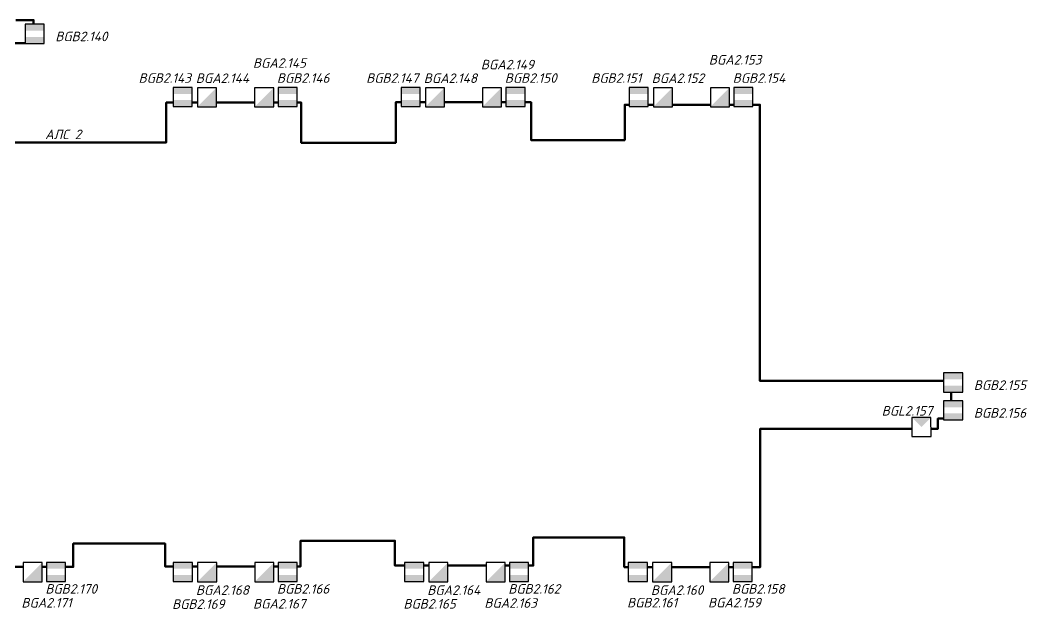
# Model space of a CAD drawing. Extents: x -72636 to 8142370, y -29900 to 852868.
# Drawn here: x 283459 to 309868, y 268686 to 284123 of the extents above; entities that cross this region are included whole.
import ezdxf
from ezdxf.enums import TextEntityAlignment as Align

# ---------------------------------------------------------------- set-up
doc = ezdxf.new("R2010")
doc.units = 0
doc.header["$LTSCALE"] = 100
doc.header["$PDMODE"] = 1
doc.header["$PDSIZE"] = 200
doc.layers.add('!!ВОК', color=30, linetype='Continuous')
doc.layers.add('RC-Позиционные_обозначения', color=7, linetype='Continuous')
doc.layers.add('RC-Извещатели_охранные', color=5, linetype='Continuous', lineweight=30)
doc.styles.add('ISOCPEUR', font='isocpeui.ttf', dxfattribs={"height": 250})
doc.linetypes.add('ограждение1', pattern='A,0.25,-0.1,[133,ltypeshp.shx,S=0.1,R=0,X=-0.1,Y=0],-0.1,1', length=1.45)

# ---------------------------------------------------------------- blocks, each defined once
blk = doc.blocks.new('RC-UGO-IOZ-02')
blk.add_wipeout([(2.5, -2.5), (2.5, 2.5), (-2.5, 2.5), (-2.5, -2.5)]).dxf.layer = 'RC-Извещатели_охранные'
blk.add_wipeout([(-2.5, -2.5), (-2.5, 2.5), (2.5, 2.5), (2.5, -2.5)]).dxf.layer = 'RC-Извещатели_охранные'
at = {"layer": 'RC-Извещатели_охранные'}
h = blk.add_hatch(color=256, dxfattribs=at)
h.dxf.hatch_style = 1
h.paths.add_polyline_path([(2.5, -2.5), (2.5, 2.5), (0, 0), (-2.5, -2.5)])
blk.add_lwpolyline([(-2.5, -2.5), (2.5, -2.5), (2.5, 2.5), (-2.5, 2.5)], close=True, dxfattribs=at)
at = {"layer": 'RC-Извещатели_охранные', "color": 7, "style": 'ISOCPEUR', "width": 0.8}
blk.add_attdef('PSTN', text='', height=2.5, dxfattribs=at).set_placement((0.98, 2.6), align=Align.BOTTOM_LEFT)
blk = doc.blocks.new('RC-UGO-IOM-02')
at = {"layer": 'RC-Извещатели_охранные'}
blk.add_point((0, 0), dxfattribs=at)
blk.add_wipeout([(2.5, -2.5), (2.5, 2.5), (-2.5, 2.5), (-2.5, -2.5)]).dxf.layer = 'RC-Извещатели_охранные'
blk.add_wipeout([(-2.5, -2.5), (-2.5, 2.5), (2.5, 2.5), (2.5, -2.5)]).dxf.layer = 'RC-Извещатели_охранные'
h = blk.add_hatch(color=256, dxfattribs=at)
h.dxf.hatch_style = 1
h.paths.add_polyline_path([(2.5, 0.8), (2.5, 2.51), (-2.5, 2.5), (-2.5, 0.8)])
h = blk.add_hatch(color=256, dxfattribs=at)
h.dxf.hatch_style = 1
h.paths.add_polyline_path([(2.5, -2.5), (2.5, -0.79), (-2.5, -0.8), (-2.5, -2.5)])
blk.add_lwpolyline([(-2.5, -2.5), (2.5, -2.5), (2.5, 2.5), (-2.5, 2.5)], close=True, dxfattribs=at)
at = {"layer": 'RC-Извещатели_охранные', "style": 'ISOCPEUR'}
blk.add_attdef('PSTN', text='', height=2.5, dxfattribs=at).set_placement((0.98, 2.6), align=Align.BOTTOM_LEFT)
blk = doc.blocks.new('RC-UGO-IOPPA-01')
blk.add_wipeout([(2.5, -2.5), (2.5, 2.5), (-2.5, 2.5), (-2.5, -2.5)]).dxf.layer = 'RC-Извещатели_охранные'
blk.add_wipeout([(-2.5, -2.5), (-2.5, 2.5), (2.5, 2.5), (2.5, -2.5)]).dxf.layer = 'RC-Извещатели_охранные'
at = {"layer": 'RC-Извещатели_охранные'}
h = blk.add_hatch(color=256, dxfattribs=at)
h.dxf.hatch_style = 1
h.paths.add_polyline_path([(2.5, -2.5), (2.5, 2.5), (0, 0)])
blk.add_lwpolyline([(-2.5, -2.5), (2.5, -2.5), (2.5, 2.5), (-2.5, 2.5)], close=True, dxfattribs=at)
at = {"layer": 'RC-Извещатели_охранные', "style": 'ISOCPEUR'}
blk.add_attdef('PSTN', text='', height=2.5, dxfattribs=at).set_placement((0.98, 2.6), align=Align.BOTTOM_LEFT)

msp = doc.modelspace()

# ---------------------------------------------------------------- linework, layer by layer
at = {"layer": '!!ВОК', "color": 1, "linetype": 'ограждение1', "lineweight": 50, "ltscale": 500}
for points in [[(283345, 284123), (283811, 284123), (283811, 283519), (282187, 283519)], [(275842, 280917), (287289, 280917), (287289, 281962), (290824, 281962), (290824, 280908), (293302, 280908), (293302, 281968), (296849, 281968), (296849, 280980), (299306, 280980), (299306, 281904), (302845, 281904), (302845, 274665), (307856, 274665), (307856, 273674), (307512, 273674), (307512, 273409), (302857, 273409), (302857, 269781), (299293, 269781), (299293, 270561), (296908, 270561), (296908, 269821), (293283, 269821), (293283, 270473), (290810, 270473), (290810, 269797), (287259, 269797), (287259, 270400), (284849, 270400), (284849, 269788), (281297, 269788)]]:
    msp.add_lwpolyline(points, dxfattribs=at)

# ---------------------------------------------------------------- texts
at = {"color": 7, "lineweight": 30, "ltscale": 100, "insert": (284111, 281253), "char_height": 250, "width": 1074.44, "attachment_point": 1, "style": 'ISOCPEUR'}
msp.add_mtext('{\\C256;АЛС 2}', dxfattribs=at)

# ---------------------------------------------------------------- next in the draw order: block references
at = {"layer": 'RC-Извещатели_охранные', "color": 1, "lineweight": 30, "ltscale": 30}
ref = msp.add_blockref('RC-UGO-IOM-02', (283839, 283764), dxfattribs=dict(at, xscale=100, yscale=100, zscale=100))
ref.add_attrib('PSTN', 'BGB2.140', (284381, 283571), dxfattribs={"layer": 'RC-Позиционные_обозначения', "height": 250, "style": 'ISOCPEUR'})
at = {"layer": 'RC-Извещатели_охранные', "lineweight": 30, "ltscale": 30}
ref = msp.add_blockref('RC-UGO-IOZ-02', (288357, 282101), dxfattribs=dict(at, xscale=100, yscale=100, zscale=100))
ref.add_attrib('PSTN', 'BGA2.144', dxfattribs={"color": 7, "height": 250, "style": 'ISOCPEUR'}).set_placement((288063, 282726), align=Align.TOP_LEFT)
ref = msp.add_blockref('RC-UGO-IOZ-02', (294330, 282101), dxfattribs=dict(at, xscale=100, yscale=100, zscale=100))
ref.add_attrib('PSTN', 'BGA2.148', dxfattribs={"color": 7, "height": 250, "style": 'ISOCPEUR'}).set_placement((294037, 282726), align=Align.TOP_LEFT)
ref = msp.add_blockref('RC-UGO-IOZ-02', (300304, 282101), dxfattribs=dict(at, xscale=100, yscale=100, zscale=100))
ref.add_attrib('PSTN', 'BGA2.152', dxfattribs={"color": 7, "height": 250, "style": 'ISOCPEUR'}).set_placement((300010, 282726), align=Align.TOP_LEFT)
at = {"layer": 'RC-Извещатели_охранные', "color": 1, "lineweight": 30, "ltscale": 30}
ref = msp.add_blockref('RC-UGO-IOM-02', (307911, 274621), dxfattribs=dict(at, xscale=100, yscale=100, zscale=100))
ref.add_attrib('PSTN', 'BGB2.155', (308452, 274429), dxfattribs={"layer": 'RC-Позиционные_обозначения', "height": 250, "style": 'ISOCPEUR'})
ref = msp.add_blockref('RC-UGO-IOM-02', (307911, 273891), dxfattribs=dict(at, xscale=100, yscale=100, zscale=100))
ref.add_attrib('PSTN', 'BGB2.156', (308452, 273699), dxfattribs={"layer": 'RC-Позиционные_обозначения', "height": 250, "style": 'ISOCPEUR'})
at = {"layer": 'RC-Извещатели_охранные', "lineweight": 30, "ltscale": 30}
ref = msp.add_blockref('RC-UGO-IOPPA-01', (307081, 273455), dxfattribs=dict(at, xscale=100, yscale=100, zscale=100, rotation=90.265229221313))
ref.add_attrib('PSTN', 'BGL2.157', dxfattribs={"layer": 'RC-Позиционные_обозначения', "height": 250, "style": 'ISOCPEUR'}).set_placement((306704, 273679), align=Align.BOTTOM_CENTER)
ref = msp.add_blockref('RC-UGO-IOZ-02', (283786, 269649), dxfattribs=dict(at, xscale=100, yscale=100, zscale=100))
ref.add_attrib('PSTN', 'BGA2.171', dxfattribs={"color": 7, "height": 250, "style": 'ISOCPEUR'}).set_placement((283492, 268971), align=Align.TOP_LEFT)
ref = msp.add_blockref('RC-UGO-IOZ-02', (288360, 269649), dxfattribs=dict(at, xscale=100, yscale=100, zscale=100))
ref.add_attrib('PSTN', 'BGA2.168', dxfattribs={"color": 7, "height": 250, "style": 'ISOCPEUR'}).set_placement((288066, 269304), align=Align.TOP_LEFT)
ref = msp.add_blockref('RC-UGO-IOZ-02', (294422, 269649), dxfattribs=dict(at, xscale=100, yscale=100, zscale=100))
ref.add_attrib('PSTN', 'BGA2.164', dxfattribs={"color": 7, "height": 250, "style": 'ISOCPEUR'}).set_placement((294128, 269304), align=Align.TOP_LEFT)
ref = msp.add_blockref('RC-UGO-IOZ-02', (300284, 269649), dxfattribs=dict(at, xscale=100, yscale=100, zscale=100))
ref.add_attrib('PSTN', 'BGA2.160', dxfattribs={"color": 7, "height": 250, "style": 'ISOCPEUR'}).set_placement((299990, 269304), align=Align.TOP_LEFT)

# ---------------------------------------------------------------- next in the draw order: block references
ref = msp.add_blockref('RC-UGO-IOZ-02', (289854, 282101), dxfattribs=dict(at, xscale=100, yscale=100, zscale=100))
ref.add_attrib('PSTN', 'BGA2.145', dxfattribs={"color": 7, "height": 250, "style": 'ISOCPEUR'}).set_placement((289560, 283124), align=Align.TOP_LEFT)
ref = msp.add_blockref('RC-UGO-IOZ-02', (301800, 282101), dxfattribs=dict(at, xscale=100, yscale=100, zscale=100))
ref.add_attrib('PSTN', 'BGA2.153', dxfattribs={"color": 7, "height": 250, "style": 'ISOCPEUR'}).set_placement((301507, 283209), align=Align.TOP_LEFT)
ref = msp.add_blockref('RC-UGO-IOZ-02', (295827, 282101), dxfattribs=dict(at, xscale=100, yscale=100, zscale=100))
ref.add_attrib('PSTN', 'BGA2.149', dxfattribs={"color": 7, "height": 250, "style": 'ISOCPEUR'}).set_placement((295533, 283083), align=Align.TOP_LEFT)
at = {"layer": 'RC-Извещатели_охранные', "color": 1, "lineweight": 30, "ltscale": 30}
ref = msp.add_blockref('RC-UGO-IOM-02', (287720, 282108), dxfattribs=dict(at, xscale=100, yscale=100, zscale=100))
ref.add_attrib('PSTN', 'BGB2.143', (286563, 282480), dxfattribs={"layer": 'RC-Позиционные_обозначения', "height": 250, "style": 'ISOCPEUR'})
ref = msp.add_blockref('RC-UGO-IOM-02', (293693, 282108), dxfattribs=dict(at, xscale=100, yscale=100, zscale=100))
ref.add_attrib('PSTN', 'BGB2.147', (292528, 282480), dxfattribs={"layer": 'RC-Позиционные_обозначения', "height": 250, "style": 'ISOCPEUR'})
ref = msp.add_blockref('RC-UGO-IOM-02', (299667, 282108), dxfattribs=dict(at, xscale=100, yscale=100, zscale=100))
ref.add_attrib('PSTN', 'BGB2.151', (298427, 282480), dxfattribs={"layer": 'RC-Позиционные_обозначения', "height": 250, "style": 'ISOCPEUR'})
ref = msp.add_blockref('RC-UGO-IOM-02', (284401, 269656), dxfattribs=dict(at, xscale=100, yscale=100, zscale=100))
ref.add_attrib('PSTN', 'BGB2.170', (284120, 269085), dxfattribs={"layer": 'RC-Позиционные_обозначения', "height": 250, "style": 'ISOCPEUR'})
ref = msp.add_blockref('RC-UGO-IOM-02', (287723, 269656), dxfattribs=dict(at, xscale=100, yscale=100, zscale=100))
ref.add_attrib('PSTN', 'BGB2.169', (287442, 268686), dxfattribs={"layer": 'RC-Позиционные_обозначения', "height": 250, "style": 'ISOCPEUR'})
ref = msp.add_blockref('RC-UGO-IOM-02', (293785, 269656), dxfattribs=dict(at, xscale=100, yscale=100, zscale=100))
ref.add_attrib('PSTN', 'BGB2.165', (293504, 268693), dxfattribs={"layer": 'RC-Позиционные_обозначения', "height": 250, "style": 'ISOCPEUR'})
ref = msp.add_blockref('RC-UGO-IOM-02', (299647, 269656), dxfattribs=dict(at, xscale=100, yscale=100, zscale=100))
ref.add_attrib('PSTN', 'BGB2.161', (299366, 268724), dxfattribs={"layer": 'RC-Позиционные_обозначения', "height": 250, "style": 'ISOCPEUR'})
at = {"layer": 'RC-Извещатели_охранные', "lineweight": 30, "ltscale": 30}
ref = msp.add_blockref('RC-UGO-IOZ-02', (289856, 269649), dxfattribs=dict(at, xscale=100, yscale=100, zscale=100))
ref.add_attrib('PSTN', 'BGA2.167', dxfattribs={"color": 7, "height": 250, "style": 'ISOCPEUR'}).set_placement((289563, 268945), align=Align.TOP_LEFT)
ref = msp.add_blockref('RC-UGO-IOZ-02', (295918, 269649), dxfattribs=dict(at, xscale=100, yscale=100, zscale=100))
ref.add_attrib('PSTN', 'BGA2.163', dxfattribs={"color": 7, "height": 250, "style": 'ISOCPEUR'}).set_placement((295625, 268965), align=Align.TOP_LEFT)
ref = msp.add_blockref('RC-UGO-IOZ-02', (301780, 269649), dxfattribs=dict(at, xscale=100, yscale=100, zscale=100))
ref.add_attrib('PSTN', 'BGA2.159', dxfattribs={"color": 7, "height": 250, "style": 'ISOCPEUR'}).set_placement((301487, 268975), align=Align.TOP_LEFT)

# ---------------------------------------------------------------- next in the draw order: block references
at = {"layer": 'RC-Извещатели_охранные', "color": 1, "lineweight": 30, "ltscale": 30}
ref = msp.add_blockref('RC-UGO-IOM-02', (290468, 282108), dxfattribs=dict(at, xscale=100, yscale=100, zscale=100))
ref.add_attrib('PSTN', 'BGB2.146', (290188, 282480), dxfattribs={"layer": 'RC-Позиционные_обозначения', "height": 250, "style": 'ISOCPEUR'})
ref = msp.add_blockref('RC-UGO-IOM-02', (296441, 282108), dxfattribs=dict(at, xscale=100, yscale=100, zscale=100))
ref.add_attrib('PSTN', 'BGB2.150', (296161, 282480), dxfattribs={"layer": 'RC-Позиционные_обозначения', "height": 250, "style": 'ISOCPEUR'})
ref = msp.add_blockref('RC-UGO-IOM-02', (302415, 282108), dxfattribs=dict(at, xscale=100, yscale=100, zscale=100))
ref.add_attrib('PSTN', 'BGB2.154', (302134, 282480), dxfattribs={"layer": 'RC-Позиционные_обозначения', "height": 250, "style": 'ISOCPEUR'})
ref = msp.add_blockref('RC-UGO-IOM-02', (290471, 269656), dxfattribs=dict(at, xscale=100, yscale=100, zscale=100))
ref.add_attrib('PSTN', 'BGB2.166', (290190, 269085), dxfattribs={"layer": 'RC-Позиционные_обозначения', "height": 250, "style": 'ISOCPEUR'})
ref = msp.add_blockref('RC-UGO-IOM-02', (296533, 269656), dxfattribs=dict(at, xscale=100, yscale=100, zscale=100))
ref.add_attrib('PSTN', 'BGB2.162', (296252, 269085), dxfattribs={"layer": 'RC-Позиционные_обозначения', "height": 250, "style": 'ISOCPEUR'})
ref = msp.add_blockref('RC-UGO-IOM-02', (302395, 269656), dxfattribs=dict(at, xscale=100, yscale=100, zscale=100))
ref.add_attrib('PSTN', 'BGB2.158', (302114, 269085), dxfattribs={"layer": 'RC-Позиционные_обозначения', "height": 250, "style": 'ISOCPEUR'})

doc.saveas('drawing.dxf')
